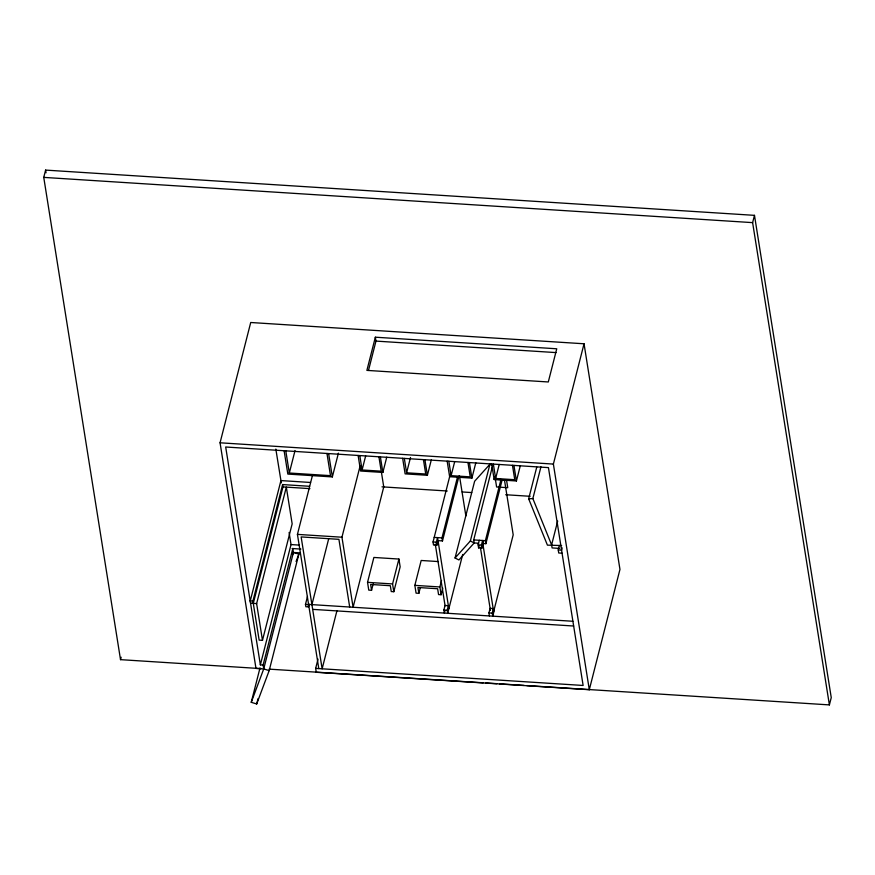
<?xml version="1.0" encoding="UTF-8"?>
<svg xmlns="http://www.w3.org/2000/svg" width="875" height="875" viewBox="0 0 875 875"><rect width="100%" height="100%" fill="white"/><g stroke="black" fill="none" stroke-linecap="round" stroke-linejoin="round"><path stroke-width="1.31" d="M260.936 668.609L120.52 659.652L43.75 177.384L45.609 170.1L754.48 215.348L831.25 697.616L829.391 704.9L526.761 685.584M120.52 659.652L121.144 657.223M269.172 670.6L256.692 703.97L251.245 702.308L263.725 668.927L263.113 665.044L292.797 548.57L293.42 552.464L298.856 554.127L269.172 670.6L263.725 668.927L255.981 668.434L220.062 442.794L250.72 322.503L584.041 343.777L619.959 569.417L589.302 689.708L316.28 672.284L315.656 668.391L318.019 659.127M309.564 486.292L282.603 484.575L252.919 601.048L259.142 640.117L262.478 640.336L256.627 603.597L250.633 603.214L250.261 600.873L280.93 480.583L310.538 482.475M253.291 603.378L282.975 486.905L282.603 484.575M326.966 453.469L330.498 475.65L289.319 473.014L295.039 450.548M256.627 603.597L286.322 487.123L292.163 523.862L262.478 640.336M263.113 665.044L260.367 664.869L291.025 544.567L289.1 532.47M251.245 702.308L260.017 667.898M318.795 668.598L297.434 534.384L312.255 476.219M263.725 668.927L293.42 552.464L300.158 552.891M256.692 703.97L258.037 698.677M284.113 450.734L287.831 474.075L332.347 476.919L338.417 453.13M309.17 604.264L308.503 606.9L305.845 606.736L305.473 604.395L307.497 596.455M375.353 337.203L366.887 370.387L548.297 381.97L556.752 348.786L375.353 337.203L375.966 341.097L368.484 370.453M311.916 604.614L328.759 538.519M381.402 472.139L383.753 486.948L353.095 607.25L341.95 537.217L360.139 465.839M378.919 456.794L381.205 471.188L362.086 469.963L365.662 455.919M336.962 610.641L322.131 668.806L301.142 536.922L338.92 539.339L349.694 607.031M358.127 455.459L360.598 471.023L382.856 472.445L386.761 457.133M367.533 582.345L373.877 557.452L398.913 559.048L400.159 566.836L393.816 591.719L391.256 591.555L390.327 585.725L370.628 584.467L371.558 590.297L368.769 590.122L367.533 582.345L392.569 583.942L393.816 591.719M371.558 590.297L373.22 583.745M423.434 459.627L425.72 474.02L406.602 472.806L410.506 457.494M392.569 583.942L398.913 559.048M402.642 458.303L405.125 473.867L427.383 475.289L431.287 459.966M420.186 588.077L418.852 593.316L416.073 593.141L414.837 585.364L421.181 560.47L438.309 561.564M458.992 476.098L442.477 540.925L438.025 540.641L436.855 545.202L433.519 544.994L433.038 541.953L450.286 474.152M467.95 462.47L470.247 476.864L451.117 475.65L454.705 461.606M436.855 545.202L436.373 542.172L437.533 537.611L448.853 608.727M442.477 540.925L441.984 537.895L457.505 477.028M418.852 593.316L417.922 587.486L437.631 588.744L438.561 594.573L441.109 594.737L439.873 586.961L441.547 580.409M441.109 594.737L442.783 588.186M447.158 461.147L449.641 476.711L471.898 478.133L475.803 462.809M492.253 467.152L473.703 539.919L474.195 542.948L458.894 559.956L455.055 557.988L474.622 481.25L489.923 464.242L491.838 465.227M444.938 610.794L444.358 613.069L443.877 610.039L445.036 605.478L448.372 605.686L447.212 610.247L447.694 613.288L462.689 554.477M455.055 557.988L470.356 540.98L489.923 464.242M520.319 465.653L516.414 480.966L494.156 479.544L494.802 476.995M481.928 548.078L481.447 545.048L482.606 540.488L483.098 543.517L481.928 548.078L478.592 547.87L478.111 544.83L479.27 540.269M512.466 465.314L514.762 479.708L495.644 478.483L499.22 464.45M478.592 547.87L479.172 545.584M504.492 480.112L513.198 534.844L493.642 611.581L482.803 543.495L483.481 540.859M482.803 543.495L485.877 543.692L485.395 540.663L500.905 479.806M485.877 543.692L502.064 480.189M489.431 615.945L488.95 612.916L490.109 608.355L493.445 608.562L493.927 611.603L492.767 616.164L492.286 613.123L493.445 608.562M561.63 545.53L547.422 545.147L528.664 498.816L536.758 467.064M559.519 548.395L552.092 547.925L551.611 544.895L532.853 498.564L540.947 466.812M589.302 689.708L553.383 464.078L584.041 343.777M551.611 544.895L557.681 521.073M562.067 553.197L558.72 552.989L558.239 549.948L559.398 545.387M562.166 547.881L561.575 550.167L558.239 549.948M829.391 704.9L752.62 222.633L754.48 215.348M292.491 554.936L293.42 552.464M296.078 561.542L298.856 554.127M528.664 498.816L532.853 498.564M43.75 177.384L752.62 222.633M375.966 341.097L556.008 352.592M220.062 442.794L553.383 464.078M382.003 486.839L447.245 491.006M462.197 491.958L471.712 492.57M505.695 494.736L530.163 496.3M282.975 486.905L309.925 488.633M434.197 537.392L441.984 537.895M473.703 539.919L485.395 540.663M478.647 543.233L474.195 542.948L470.356 540.98M433.038 541.953L436.373 542.172M478.111 544.83L481.447 545.048M297.434 534.384L341.95 537.217M291.025 544.567L299.184 545.092M292.086 548.494L300.88 549.084M414.837 585.364L439.873 586.961M443.877 610.039L447.212 610.247M488.95 612.916L492.286 613.123M308.58 604.406L572.895 621.272M250.261 600.873L252.919 601.048M305.473 604.395L308.131 604.57L308.503 606.9M312.67 609.361L573.65 626.019M315.656 668.391L583.122 685.464L548.439 467.611L225.684 447.005L260.367 664.869M269.117 669.134L483.142 682.795M485.866 682.97L496.77 683.67M499.494 683.845L524.038 685.409M513.931 465.412L516.414 480.966M493.347 464.089L495.644 478.483M491.673 463.991L494.156 479.544M469.416 462.569L471.898 478.133M480.397 547.312L490.427 610.378M459.495 475.913L465.872 515.966M448.831 461.256L451.117 475.65M424.9 459.725L427.383 475.289M435.269 544.108L445.091 605.828M404.316 458.413L406.602 472.806M380.384 456.881L382.856 472.445M359.8 455.569L362.086 469.963M328.628 453.578L332.347 476.919M285.786 450.844L289.319 473.014M275.833 449.094L281.302 482.912M45.609 170.1L46.036 172.791M506.505 479.916L495.37 479.205L496.617 486.981L507.741 487.692L506.505 479.916"/></g></svg>
